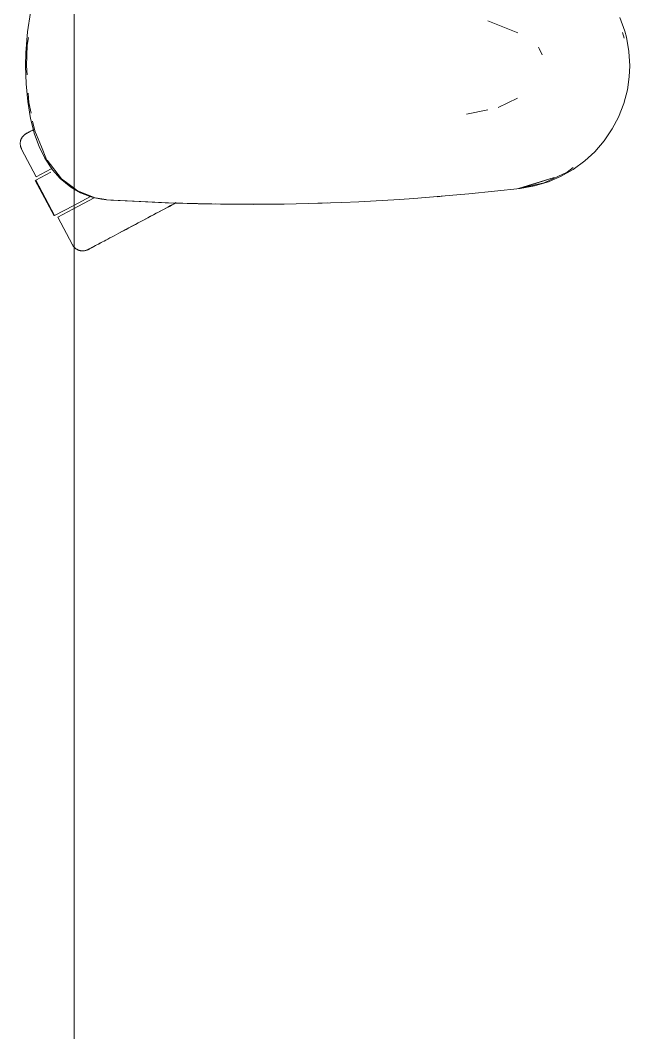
# Model space of a CAD drawing. Header units: millimetres. Extents: x 155927 to 326028, y -36033 to 97293.
# Drawn here: x 165874 to 166087.2, y 18766.8 to 19121 of the extents above; entities that cross this region are included whole.
import ezdxf

# ---------------------------------------------------------------- set-up
doc = ezdxf.new("R2010")
doc.units = ezdxf.units.MM
doc.header["$MEASUREMENT"] = 0
doc.layers.add('G-IMPT', color=8, linetype='CONTINUOUS', lineweight=9)
doc.layers.add('I-FURN', color=8, linetype='CONTINUOUS', lineweight=9)

msp = doc.modelspace()

# ---------------------------------------------------------------- linework, layer by layer
at = {"layer": 'G-IMPT'}
for p, q in [((165877.61, 19123.68), (165876.5, 19116.91)), ((166083.71, 19121.98), (166085.42, 19117.21)), ((166037.58, 19120.81), (166048.01, 19116.67)), ((165875.92, 19109.6), (165876.5, 19116.91)), ((165876.44, 19112.26), (165876.83, 19115.04)), ((166084.62, 19116.77), (166085.24, 19114.74)), ((166085.99, 19115.08), (166085.42, 19117.21)), ((166086.87, 19110.13), (166085.99, 19115.08)), ((165876.44, 19112.26), (165876.21, 19105.09)), ((166055.53, 19111.14), (166055.24, 19111.59)), ((166056.55, 19108.92), (166055.53, 19111.14)), ((165875.92, 19109.6), (165875.83, 19105.09)), ((166087.16, 19105.09), (166086.87, 19110.13)), ((165875.83, 19105.09), (165876.01, 19098.75)), ((165876.4, 19101.98), (165876.21, 19105.09)), ((166087.16, 19105.09), (166086.99, 19101.24)), ((166086.34, 19096.73), (166086.99, 19101.24)), ((165876.58, 19092.6), (165876.01, 19098.75)), ((166086.34, 19096.73), (166085.08, 19091.86)), ((165876.99, 19092.27), (165876.8, 19095.47)), ((166047.91, 19093.71), (166041.13, 19090.45)), ((165876.58, 19092.6), (165877.58, 19086.67)), ((165877.76, 19088.52), (165876.99, 19092.27)), ((166030.08, 19088.11), (166037.52, 19089.68)), ((166083.25, 19087.15), (166085.08, 19091.86)), ((165879.01, 19081.19), (165877.58, 19086.67)), ((166081.06, 19082.99), (166083.25, 19087.15)), ((165879.03, 19082.31), (165878.32, 19085.77)), ((166081.06, 19082.99), (166078.23, 19078.82)), ((165879.01, 19081.19), (165880.59, 19076.86)), ((165879.03, 19082.31), (165881.36, 19076.68)), ((165882.58, 19072.78), (165880.59, 19076.86)), ((165883.2, 19072.29), (165881.36, 19076.68)), ((166078.23, 19078.82), (166074.9, 19074.99)), ((165882.58, 19072.78), (165885.23, 19068.74)), ((165888.42, 19065.5), (165883.42, 19072.01)), ((166071.47, 19071.82), (166074.9, 19074.99)), ((165885.23, 19068.74), (165887.9, 19065.7)), ((166062.94, 19066.31), (166067.38, 19068.83)), ((166067.43, 19069.52), (166065.32, 19067.92)), ((166071.47, 19071.82), (166067.38, 19068.83)), ((165891.64, 19062.62), (165887.9, 19065.7)), ((165892.83, 19062.23), (165888.42, 19065.5)), ((166048.28, 19062.14), (166060.75, 19065.97)), ((166060.75, 19065.97), (166051.6, 19063.06)), ((166057.25, 19064.18), (166065.32, 19067.92)), ((166062.94, 19066.31), (166058.7, 19064.5)), ((165892.83, 19061.94), (165891.64, 19062.62)), ((165894.04, 19061.33), (165892.83, 19062.23)), ((165895.07, 19060.66), (165892.83, 19061.94)), ((165900.24, 19058.92), (165894.04, 19061.33)), ((166030.87, 19060.24), (166048.8, 19062.14)), ((166048.28, 19062.14), (166051.6, 19063.06)), ((166048.8, 19062.14), (166053.84, 19063.04)), ((166057.25, 19064.18), (166048.85, 19062.27)), ((166058.7, 19064.5), (166053.84, 19063.04)), ((165895.07, 19060.66), (165898.71, 19059.27)), ((165900.06, 19058.9), (165898.71, 19059.27)), ((165900.06, 19058.9), (165902.45, 19058.46)), ((165900.24, 19058.92), (165904.08, 19058.34)), ((165904.1, 19058.21), (165902.45, 19058.46)), ((165924.68, 19057.16), (165904.1, 19058.21)), ((165925.88, 19057.12), (165904.1, 19058.21)), ((165904.1, 19058.21), (165905.71, 19058.09)), ((165925.88, 19057.12), (165905.71, 19058.09)), ((166006.6, 19058.32), (165992.46, 19057.51)), ((166011.68, 19058.64), (166006.6, 19058.32)), ((166011.68, 19058.64), (166026.74, 19059.89)), ((166019.87, 19059.29), (166021.54, 19059.46)), ((166026.74, 19059.89), (166030.87, 19060.24)), ((165946.07, 19056.65), (165924.68, 19057.16)), ((165936.24, 19056.81), (165924.68, 19057.16)), ((165924.68, 19057.16), (165925.88, 19057.12)), ((165946.07, 19056.65), (165925.88, 19057.12)), ((165966.26, 19056.7), (165936.24, 19056.81)), ((165946.07, 19056.65), (165936.24, 19056.81)), ((165936.24, 19056.81), (165955.46, 19056.61)), ((165944.03, 19056.67), (165942.12, 19056.74)), ((165946.07, 19056.69), (165944.03, 19056.67)), ((165966.26, 19056.7), (165946.07, 19056.65)), ((165966.26, 19056.7), (165955.46, 19056.61)), ((165966.26, 19056.7), (165974.67, 19056.86)), ((165986.43, 19057.25), (165974.67, 19056.86)), ((165979.61, 19057), (165978.12, 19056.99)), ((165981.55, 19057.11), (165979.61, 19057)), ((165986.43, 19057.25), (165992.46, 19057.51))]:
    msp.add_line(p, q, dxfattribs=at)
at = {"layer": 'I-FURN'}
for p, q in [((165892.83, 18642.89), (165892.83, 20642.89)), ((165892.83, 20642.89), (165892.83, 18642.89)), ((165878.33, 19082.58), (165877.93, 19082.37)), ((165878.11, 19082.47), (165878.52, 19082.68)), ((165878.76, 19082.81), (165878.33, 19082.58)), ((165874.13, 19078.93), (165874.18, 19079.09)), ((165874.18, 19079.09), (165874.23, 19079.24)), ((165874.23, 19079.24), (165874.29, 19079.39)), ((165874.29, 19079.39), (165874.36, 19079.54)), ((165874.36, 19079.54), (165874.43, 19079.68)), ((165874.43, 19079.68), (165874.5, 19079.82)), ((165874.5, 19079.82), (165874.58, 19079.96)), ((165874.58, 19079.96), (165874.67, 19080.1)), ((165874.67, 19080.1), (165874.76, 19080.23)), ((165874.76, 19080.23), (165874.86, 19080.36)), ((165874.86, 19080.36), (165874.96, 19080.48)), ((165874.96, 19080.48), (165875.07, 19080.6)), ((165875.07, 19080.6), (165875.18, 19080.72)), ((165875.18, 19080.72), (165875.3, 19080.83)), ((165875.3, 19080.83), (165875.42, 19080.94)), ((165875.42, 19080.94), (165875.55, 19081.04)), ((165875.55, 19081.04), (165875.68, 19081.13)), ((165875.68, 19081.13), (165875.81, 19081.22)), ((165875.81, 19081.22), (165875.95, 19081.31)), ((165875.95, 19081.31), (165876.09, 19081.39)), ((165876.09, 19081.39), (165876.13, 19081.41)), ((165876.17, 19081.44), (165876.13, 19081.41)), ((165876.13, 19081.41), (165876.15, 19081.42)), ((165876.13, 19081.41), (165876.13, 19081.41)), ((165876.15, 19081.42), (165876.21, 19081.45)), ((165876.25, 19081.48), (165876.17, 19081.44)), ((165876.21, 19081.45), (165876.31, 19081.51)), ((165876.38, 19081.54), (165876.25, 19081.48)), ((165876.31, 19081.51), (165876.45, 19081.58)), ((165876.54, 19081.63), (165876.38, 19081.54)), ((165876.45, 19081.58), (165876.63, 19081.68)), ((165876.74, 19081.74), (165876.54, 19081.63)), ((165876.63, 19081.68), (165876.85, 19081.79)), ((165876.98, 19081.87), (165876.74, 19081.74)), ((165876.85, 19081.79), (165877.1, 19081.93)), ((165877.26, 19082.01), (165876.98, 19081.87)), ((165877.1, 19081.93), (165877.4, 19082.09)), ((165877.58, 19082.18), (165877.26, 19082.01)), ((165877.4, 19082.09), (165877.74, 19082.27)), ((165877.93, 19082.37), (165877.58, 19082.18)), ((165877.74, 19082.27), (165878.11, 19082.47)), ((165873.99, 19077.98), (165874, 19078.14)), ((165873.99, 19077.82), (165873.99, 19077.98)), ((165873.99, 19077.66), (165873.99, 19077.82)), ((165874, 19077.5), (165873.99, 19077.66)), ((165874, 19078.14), (165874.01, 19078.3)), ((165874.02, 19077.33), (165874, 19077.5)), ((165874.01, 19078.3), (165874.03, 19078.46)), ((165874.04, 19077.18), (165874.02, 19077.33)), ((165874.03, 19078.46), (165874.06, 19078.62)), ((165874.07, 19077.02), (165874.04, 19077.18)), ((165874.06, 19078.62), (165874.09, 19078.78)), ((165874.11, 19076.86), (165874.07, 19077.02)), ((165874.09, 19078.78), (165874.13, 19078.93)), ((165874.15, 19076.7), (165874.11, 19076.86)), ((165874.2, 19076.55), (165874.15, 19076.7)), ((165874.26, 19076.4), (165874.2, 19076.55)), ((165874.32, 19076.25), (165874.26, 19076.4)), ((165874.39, 19076.1), (165874.32, 19076.25)), ((165874.46, 19075.96), (165874.39, 19076.1)), ((165874.46, 19075.96), (165879.61, 19066.27)), ((165879.61, 19066.27), (165884.8, 19069.03)), ((165879.25, 19064.95), (165885.83, 19052.59)), ((165879.42, 19065.04), (165884.72, 19067.86)), ((165886, 19052.68), (165879.42, 19065.04)), ((165892.41, 19054.96), (165899.79, 19058.88)), ((165898.5, 19059.33), (165892.69, 19056.24)), ((165892.69, 19056.24), (165886, 19052.68)), ((165887.12, 19052.15), (165892.41, 19054.96)), ((165923.13, 19054.31), (165922.12, 19053.77)), ((165922.59, 19054.02), (165923.59, 19054.55)), ((165924.13, 19054.84), (165923.13, 19054.31)), ((165923.59, 19054.55), (165924.6, 19055.09)), ((165925.14, 19055.37), (165924.13, 19054.84)), ((165924.6, 19055.09), (165925.6, 19055.62)), ((165926.14, 19055.9), (165925.14, 19055.37)), ((165925.6, 19055.62), (165926.59, 19056.15)), ((165927.13, 19056.43), (165926.14, 19055.9)), ((165926.59, 19056.15), (165927.59, 19056.67)), ((165928.12, 19056.96), (165927.13, 19056.43)), ((165927.59, 19056.67), (165928.57, 19057.2)), ((165887.12, 19052.15), (165892.27, 19042.46)), ((165915.65, 19050.33), (165916.62, 19050.84)), ((165917.15, 19051.12), (165916.17, 19050.61)), ((165916.62, 19050.84), (165917.6, 19051.36)), ((165918.13, 19051.65), (165917.15, 19051.12)), ((165917.6, 19051.36), (165918.59, 19051.89)), ((165919.12, 19052.17), (165918.13, 19051.65)), ((165918.59, 19051.89), (165919.58, 19052.42)), ((165920.12, 19052.7), (165919.12, 19052.17)), ((165919.58, 19052.42), (165920.58, 19052.95)), ((165921.12, 19053.24), (165920.12, 19052.7)), ((165920.58, 19052.95), (165921.58, 19053.48)), ((165922.12, 19053.77), (165921.12, 19053.24)), ((165921.58, 19053.48), (165922.59, 19054.02)), ((165909.74, 19047.18), (165908.89, 19046.73)), ((165909.28, 19046.94), (165910.13, 19047.39)), ((165910.6, 19047.65), (165909.74, 19047.18)), ((165910.13, 19047.39), (165911.01, 19047.86)), ((165911.49, 19048.12), (165910.6, 19047.65)), ((165911.01, 19047.86), (165911.91, 19048.34)), ((165912.4, 19048.6), (165911.49, 19048.12)), ((165911.91, 19048.34), (165912.82, 19048.82)), ((165913.32, 19049.09), (165912.4, 19048.6)), ((165912.82, 19048.82), (165913.75, 19049.32)), ((165914.26, 19049.59), (165913.32, 19049.09)), ((165913.75, 19049.32), (165914.69, 19049.82)), ((165915.21, 19050.09), (165914.26, 19049.59)), ((165914.69, 19049.82), (165915.65, 19050.33)), ((165916.17, 19050.61), (165915.21, 19050.09)), ((165902.7, 19043.44), (165903.31, 19043.77)), ((165903.31, 19043.77), (165903.96, 19044.11)), ((165903.96, 19044.11), (165904.64, 19044.47)), ((165904.64, 19044.47), (165905.34, 19044.85)), ((165905.34, 19044.85), (165906.08, 19045.24)), ((165906.08, 19045.24), (165906.84, 19045.64)), ((165906.84, 19045.64), (165907.63, 19046.06)), ((165907.63, 19046.06), (165908.44, 19046.5)), ((165908.44, 19046.5), (165909.28, 19046.94)), ((165892.29, 19042.42), (165892.27, 19042.46)), ((165892.37, 19042.28), (165892.29, 19042.42)), ((165892.46, 19042.15), (165892.37, 19042.28)), ((165892.55, 19042.01), (165892.46, 19042.15)), ((165892.64, 19041.88), (165892.55, 19042.01)), ((165892.74, 19041.76), (165892.64, 19041.88)), ((165892.85, 19041.64), (165892.74, 19041.76)), ((165892.96, 19041.52), (165892.85, 19041.64)), ((165893.08, 19041.41), (165892.96, 19041.52)), ((165893.2, 19041.3), (165893.08, 19041.41)), ((165893.32, 19041.2), (165893.2, 19041.3)), ((165893.45, 19041.1), (165893.32, 19041.2)), ((165893.58, 19041.01), (165893.45, 19041.1)), ((165893.72, 19040.92), (165893.58, 19041.01)), ((165893.86, 19040.84), (165893.72, 19040.92)), ((165894, 19040.76), (165893.86, 19040.84)), ((165894.14, 19040.69), (165894, 19040.76)), ((165894.29, 19040.63), (165894.14, 19040.69)), ((165894.44, 19040.57), (165894.29, 19040.63)), ((165894.59, 19040.52), (165894.44, 19040.57)), ((165894.75, 19040.47), (165894.59, 19040.52)), ((165894.9, 19040.43), (165894.75, 19040.47)), ((165895.06, 19040.4), (165894.9, 19040.43)), ((165895.22, 19040.37), (165895.06, 19040.4)), ((165895.38, 19040.35), (165895.22, 19040.37)), ((165895.54, 19040.33), (165895.38, 19040.35)), ((165895.7, 19040.33), (165895.54, 19040.33)), ((165895.86, 19040.32), (165895.7, 19040.33)), ((165896.02, 19040.33), (165895.86, 19040.32)), ((165896.19, 19040.34), (165896.02, 19040.33)), ((165896.35, 19040.36), (165896.19, 19040.34)), ((165896.51, 19040.38), (165896.35, 19040.36)), ((165896.66, 19040.41), (165896.51, 19040.38)), ((165896.82, 19040.45), (165896.66, 19040.41)), ((165896.98, 19040.49), (165896.82, 19040.45)), ((165897.13, 19040.54), (165896.98, 19040.49)), ((165897.28, 19040.59), (165897.13, 19040.54)), ((165897.43, 19040.66), (165897.28, 19040.59)), ((165897.58, 19040.72), (165897.43, 19040.66)), ((165897.72, 19040.8), (165897.58, 19040.72)), ((165897.72, 19040.8), (165897.74, 19040.81)), ((165897.73, 19040.8), (165897.72, 19040.8)), ((165897.77, 19040.82), (165897.73, 19040.8)), ((165897.74, 19040.81), (165897.8, 19040.84)), ((165897.85, 19040.86), (165897.77, 19040.82)), ((165897.8, 19040.84), (165897.9, 19040.89)), ((165897.97, 19040.93), (165897.85, 19040.86)), ((165897.9, 19040.89), (165898.04, 19040.97)), ((165898.13, 19041.01), (165897.97, 19040.93)), ((165898.04, 19040.97), (165898.22, 19041.06)), ((165898.34, 19041.12), (165898.13, 19041.01)), ((165898.22, 19041.06), (165898.44, 19041.18)), ((165898.58, 19041.25), (165898.34, 19041.12)), ((165898.44, 19041.18), (165898.7, 19041.32)), ((165898.86, 19041.4), (165898.58, 19041.25)), ((165898.7, 19041.32), (165899, 19041.47)), ((165899.17, 19041.57), (165898.86, 19041.4)), ((165899, 19041.47), (165899.33, 19041.65)), ((165899.53, 19041.76), (165899.17, 19041.57)), ((165899.33, 19041.65), (165899.71, 19041.85)), ((165899.92, 19041.97), (165899.53, 19041.76)), ((165899.71, 19041.85), (165900.12, 19042.07)), ((165900.35, 19042.19), (165899.92, 19041.97)), ((165900.12, 19042.07), (165900.56, 19042.31)), ((165900.82, 19042.44), (165900.35, 19042.19)), ((165900.56, 19042.31), (165901.04, 19042.56)), ((165901.32, 19042.71), (165900.82, 19042.44)), ((165901.04, 19042.56), (165901.56, 19042.84)), ((165901.85, 19042.99), (165901.32, 19042.71)), ((165901.56, 19042.84), (165902.11, 19043.13)), ((165902.42, 19043.3), (165901.85, 19042.99)), ((165902.11, 19043.13), (165902.7, 19043.44))]:
    msp.add_line(p, q, dxfattribs=at)

doc.saveas('drawing.dxf')
